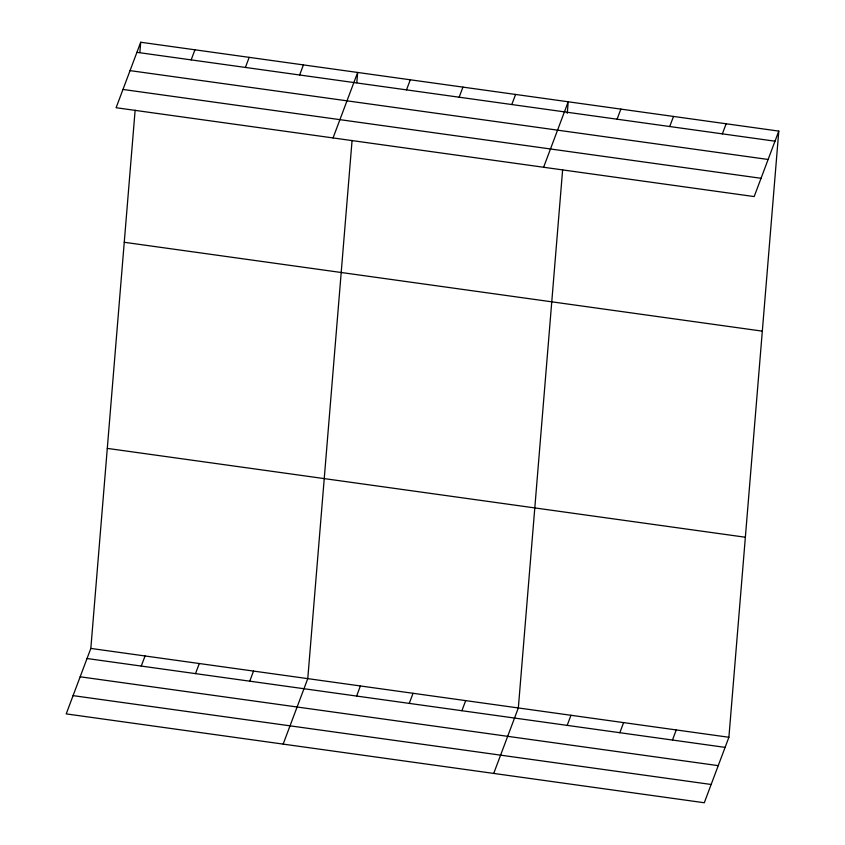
<?xml version="1.0" encoding="UTF-8"?>
<svg xmlns="http://www.w3.org/2000/svg" width="845" height="845" viewBox="0 0 845 845"><rect width="100%" height="100%" fill="white"/><g stroke="black" fill="none" stroke-linecap="round" stroke-linejoin="round"><path stroke-width="1.27" d="M778.784 131.102L754.173 196.579L116.103 107.727L140.714 42.25L778.784 131.102L728.897 737.273L704.286 802.75L66.216 713.898L90.827 648.421L135.126 110.209M139.869 52.506L140.714 42.25M352.069 140.418L307.77 678.63L283.159 744.107M356.812 82.715L357.657 72.459L333.046 137.936M562.633 169.739L518.334 707.952L493.723 773.428M567.27 113.325L568.22 101.78L543.61 167.257M191.16 59.889L194.952 49.802M245.399 67.442L249.19 57.354M299.626 74.994L303.429 64.907M141.263 666.071L145.055 655.973M406.508 89.876L410.3 79.789M195.501 673.623L199.293 663.526M459.152 97.207L462.944 87.12M249.74 681.176L253.532 671.078M511.795 104.537L515.587 94.45M356.611 696.058L360.403 685.96M617.072 119.198L620.864 109.111M409.255 703.389L413.047 693.291M669.715 126.528L673.507 116.441M461.898 710.719L465.69 700.621M722.359 133.859L726.151 123.771M567.175 725.38L570.966 715.282M619.818 732.71L623.61 722.612M672.462 740.04L676.253 729.943M136.922 52.337L774.992 141.189M130.056 70.621L768.126 159.473M122.979 89.443L761.049 178.295M124.247 242.283L762.327 331.145M107.283 448.389L745.364 537.24M90.827 648.421L728.897 737.273M87.024 658.519L725.105 747.371M80.159 676.792L718.229 765.644M73.082 695.625L711.152 784.477"/></g></svg>
